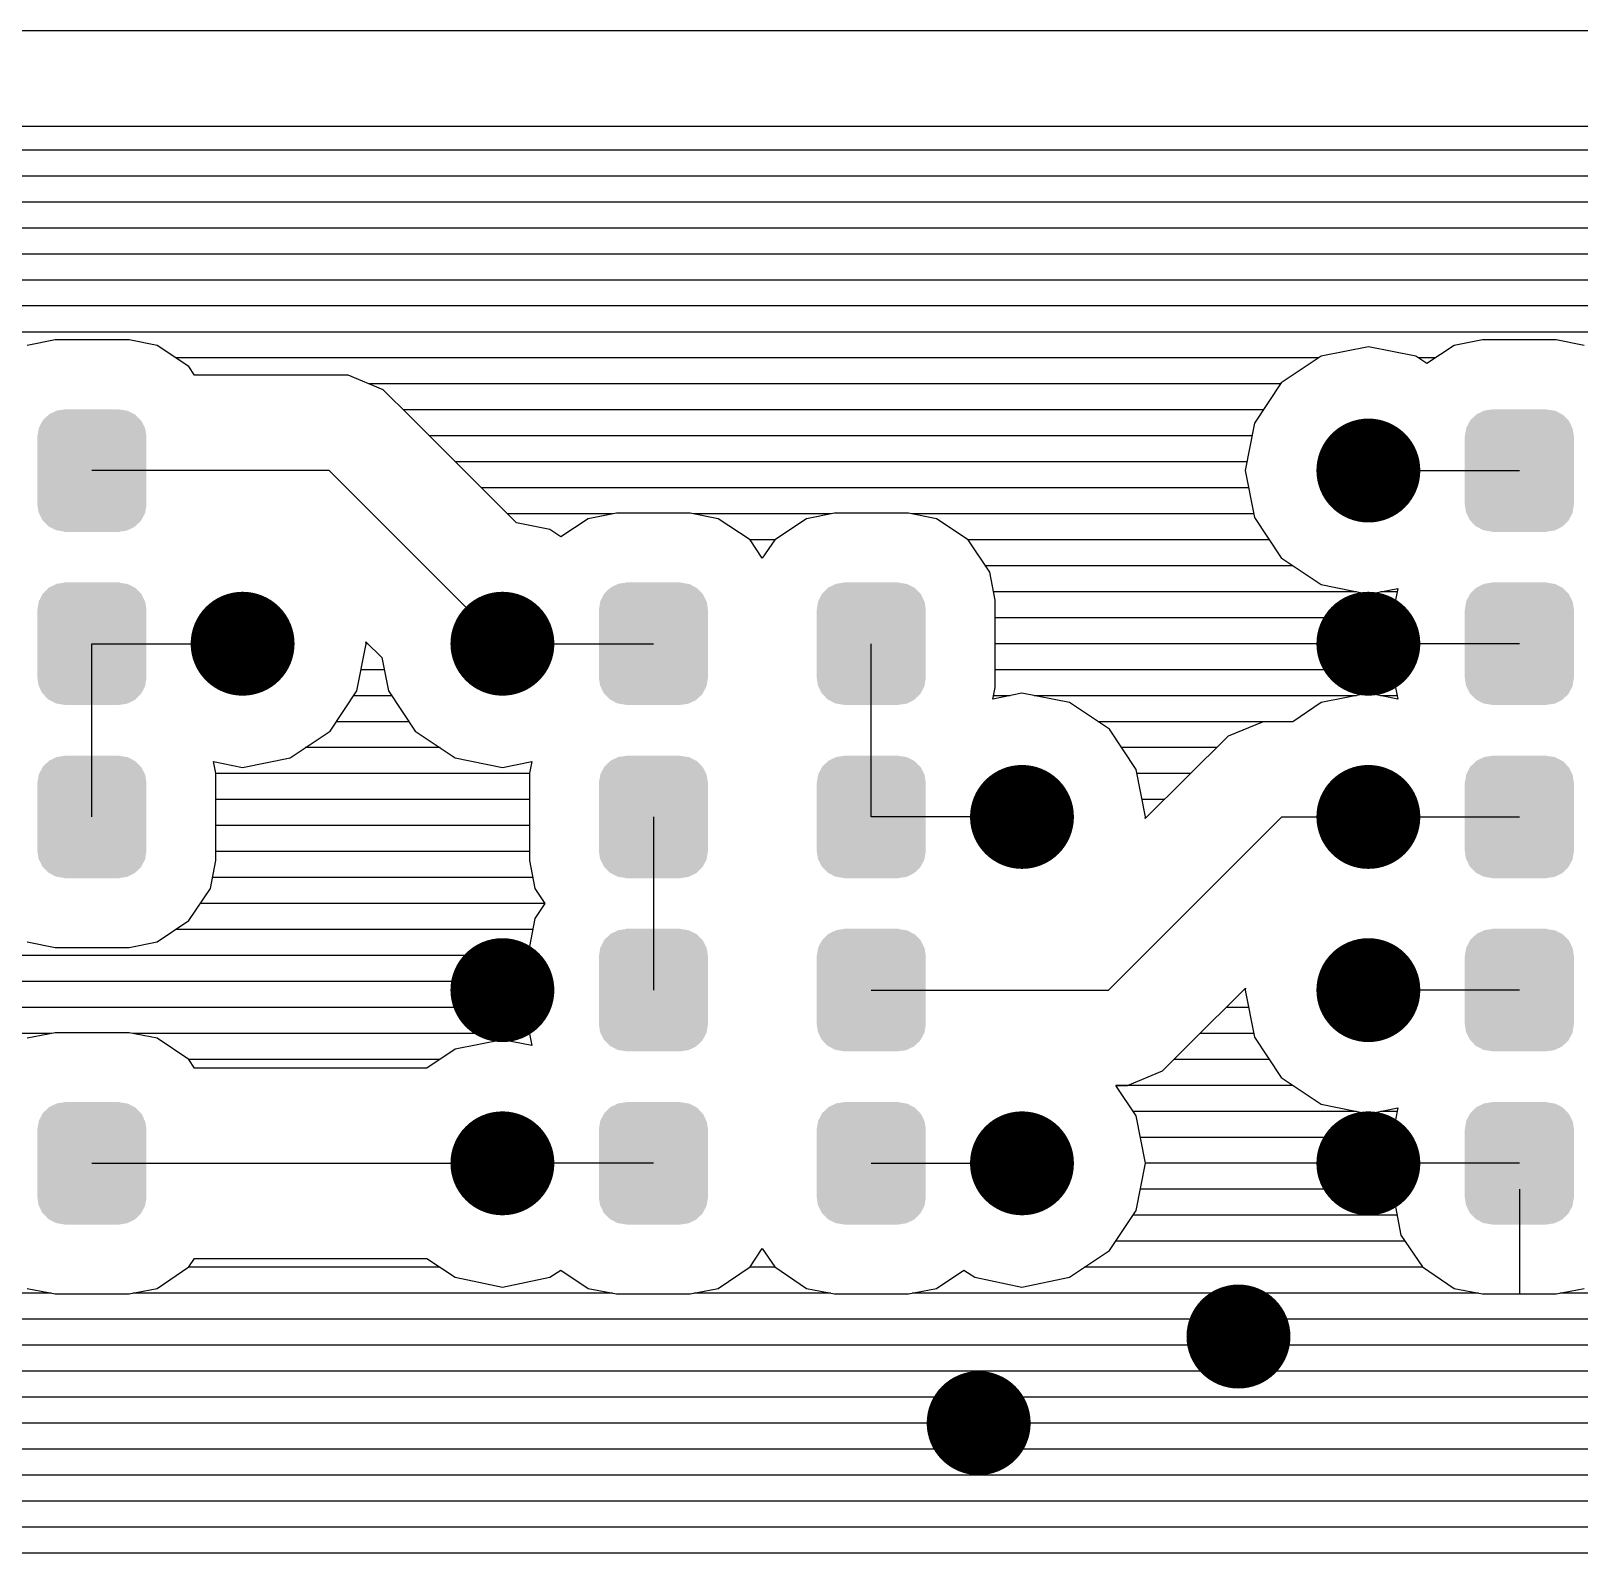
# Model space of a CAD drawing. Extents: x 295 to 953, y 10 to 290.
# Drawn here: x 716.34 to 745.86, y 137.57 to 166.59 of the extents above; entities that cross this region are included whole.
import ezdxf

# ---------------------------------------------------------------- set-up
doc = ezdxf.new("R2010")
doc.units = 0
doc.header["$LTSCALE"] = 5
doc.header["$MEASUREMENT"] = 0
doc.layers.get('0').update_dxf_attribs({"linetype": 'CONTINUOUS', "lineweight": 25})
doc.layers.add('DV-DPO-A6_BOT', color=7, linetype='CONTINUOUS')

msp = doc.modelspace()

# ---------------------------------------------------------------- linework, layer by layer
at = {"const_width": 0.991}
for points in [[(742.335, 158.206, -1), (741.345, 158.206, -1)], [(720.872, 154.904, -1), (719.882, 154.904, -1)], [(725.825, 154.904, -1), (724.835, 154.904, -1)], [(742.335, 154.904, -1), (741.345, 154.904, -1)], [(735.731, 151.602, -1), (734.741, 151.602, -1)], [(742.335, 151.602, -1), (741.345, 151.602, -1)], [(725.825, 148.3, -1), (724.835, 148.3, -1)], [(742.335, 148.3, -1), (741.345, 148.3, -1)], [(725.825, 144.998, -1), (724.835, 144.998, -1)], [(735.731, 144.998, -1), (734.741, 144.998, -1)], [(742.335, 144.998, -1), (741.345, 144.998, -1)], [(739.859, 141.696, -1), (738.868, 141.696, -1)], [(734.906, 140.045, -1), (733.915, 140.045, -1)]]:
    msp.add_lwpolyline(points, format="xyb", close=True, dxfattribs=at)
for points in [[(718.514, 159.019), (718.45, 159.15), (716.492, 159.019), (716.561, 159.15)], [(718.45, 159.15), (718.436, 159.165), (716.561, 159.15), (716.569, 159.165)], [(718.436, 159.165), (718.335, 159.268), (716.569, 159.165), (716.677, 159.268)], [(718.335, 159.268), (718.314, 159.279), (716.677, 159.268), (716.688, 159.279)], [(718.314, 159.279), (718.189, 159.344), (716.688, 159.279), (716.826, 159.344)], [(718.189, 159.344), (718.155, 159.35), (716.826, 159.344), (716.837, 159.35)], [(718.155, 159.35), (718.026, 159.37), (716.837, 159.35), (716.982, 159.37)], [(718.026, 159.37), (718.026, 159.375), (716.982, 159.37), (716.982, 159.375)], [(745.729, 159.019), (745.665, 159.15), (743.707, 159.019), (743.776, 159.15)], [(745.665, 159.15), (745.651, 159.165), (743.776, 159.15), (743.784, 159.165)], [(745.651, 159.165), (745.55, 159.268), (743.784, 159.165), (743.892, 159.268)], [(745.55, 159.268), (745.53, 159.279), (743.892, 159.268), (743.903, 159.279)], [(745.53, 159.279), (745.404, 159.344), (743.903, 159.279), (744.041, 159.344)], [(745.404, 159.344), (745.37, 159.35), (744.041, 159.344), (744.052, 159.35)], [(745.37, 159.35), (745.241, 159.37), (744.052, 159.35), (744.197, 159.37)], [(745.241, 159.37), (745.241, 159.375), (744.197, 159.37), (744.197, 159.375)], [(718.544, 158.856), (718.522, 159.001), (716.464, 158.856), (716.489, 159.001)], [(718.544, 158.853), (718.544, 158.856), (716.464, 158.853), (716.464, 158.856)], [(718.544, 157.559), (718.544, 158.853), (716.464, 157.559), (716.464, 158.853)], [(718.522, 159.001), (718.514, 159.019), (716.489, 159.001), (716.492, 159.019)], [(745.759, 158.856), (745.737, 159.001), (743.679, 158.856), (743.704, 159.001)], [(745.759, 158.853), (745.759, 158.856), (743.679, 158.853), (743.679, 158.856)], [(745.759, 157.559), (745.759, 158.853), (743.679, 157.559), (743.679, 158.853)], [(745.737, 159.001), (745.729, 159.019), (743.704, 159.001), (743.707, 159.019)], [(718.544, 157.555), (718.544, 157.559), (716.464, 157.555), (716.464, 157.559)], [(718.52, 157.41), (718.544, 157.555), (716.486, 157.41), (716.464, 157.555)], [(718.517, 157.393), (718.52, 157.41), (716.494, 157.393), (716.486, 157.41)], [(718.447, 157.262), (718.517, 157.393), (716.558, 157.262), (716.494, 157.393)], [(745.759, 157.555), (745.759, 157.559), (743.679, 157.555), (743.679, 157.559)], [(745.735, 157.41), (745.759, 157.555), (743.701, 157.41), (743.679, 157.555)], [(745.732, 157.393), (745.735, 157.41), (743.71, 157.393), (743.701, 157.41)], [(745.662, 157.262), (745.732, 157.393), (743.773, 157.262), (743.71, 157.393)], [(718.439, 157.247), (718.447, 157.262), (716.573, 157.247), (716.558, 157.262)], [(718.331, 157.144), (718.439, 157.247), (716.673, 157.144), (716.573, 157.247)], [(718.32, 157.133), (718.331, 157.144), (716.694, 157.133), (716.673, 157.144)], [(718.183, 157.067), (718.32, 157.133), (716.82, 157.067), (716.694, 157.133)], [(718.171, 157.062), (718.183, 157.067), (716.853, 157.062), (716.82, 157.067)], [(718.026, 157.041), (718.171, 157.062), (716.982, 157.041), (716.853, 157.062)], [(718.026, 157.037), (718.026, 157.041), (716.982, 157.037), (716.982, 157.041)], [(745.654, 157.247), (745.662, 157.262), (743.788, 157.247), (743.773, 157.262)], [(745.546, 157.144), (745.654, 157.247), (743.888, 157.144), (743.788, 157.247)], [(745.535, 157.133), (745.546, 157.144), (743.909, 157.133), (743.888, 157.144)], [(745.398, 157.067), (745.535, 157.133), (744.035, 157.067), (743.909, 157.133)], [(745.386, 157.062), (745.398, 157.067), (744.068, 157.062), (744.035, 157.067)], [(745.241, 157.041), (745.386, 157.062), (744.197, 157.041), (744.068, 157.062)], [(745.241, 157.037), (745.241, 157.041), (744.197, 157.037), (744.197, 157.041)], [(718.514, 155.717), (718.45, 155.848), (716.492, 155.717), (716.561, 155.848)], [(718.45, 155.848), (718.436, 155.863), (716.561, 155.848), (716.569, 155.863)], [(718.436, 155.863), (718.335, 155.966), (716.569, 155.863), (716.677, 155.966)], [(718.335, 155.966), (718.314, 155.977), (716.677, 155.966), (716.688, 155.977)], [(718.314, 155.977), (718.189, 156.042), (716.688, 155.977), (716.826, 156.042)], [(718.189, 156.042), (718.155, 156.048), (716.826, 156.042), (716.837, 156.048)], [(718.155, 156.048), (718.026, 156.068), (716.837, 156.048), (716.982, 156.068)], [(718.026, 156.068), (718.026, 156.073), (716.982, 156.068), (716.982, 156.073)], [(729.219, 155.717), (729.155, 155.848), (727.197, 155.717), (727.266, 155.848)], [(729.155, 155.848), (729.141, 155.863), (727.266, 155.848), (727.274, 155.863)], [(729.141, 155.863), (729.04, 155.966), (727.274, 155.863), (727.382, 155.966)], [(729.04, 155.966), (729.02, 155.977), (727.382, 155.966), (727.393, 155.977)], [(729.02, 155.977), (728.894, 156.042), (727.393, 155.977), (727.531, 156.042)], [(728.894, 156.042), (728.86, 156.048), (727.531, 156.042), (727.542, 156.048)], [(728.86, 156.048), (728.731, 156.068), (727.542, 156.048), (727.687, 156.068)], [(728.731, 156.068), (728.731, 156.073), (727.687, 156.068), (727.687, 156.073)], [(733.373, 155.717), (733.309, 155.848), (731.351, 155.717), (731.42, 155.848)], [(733.309, 155.848), (733.295, 155.863), (731.42, 155.848), (731.428, 155.863)], [(733.295, 155.863), (733.194, 155.966), (731.428, 155.863), (731.536, 155.966)], [(733.194, 155.966), (733.173, 155.977), (731.536, 155.966), (731.547, 155.977)], [(733.173, 155.977), (733.048, 156.042), (731.547, 155.977), (731.685, 156.042)], [(733.048, 156.042), (733.014, 156.048), (731.685, 156.042), (731.696, 156.048)], [(733.014, 156.048), (732.885, 156.068), (731.696, 156.048), (731.841, 156.068)], [(732.885, 156.068), (732.885, 156.073), (731.841, 156.068), (731.841, 156.073)], [(745.729, 155.717), (745.665, 155.848), (743.707, 155.717), (743.776, 155.848)], [(745.665, 155.848), (745.651, 155.863), (743.776, 155.848), (743.784, 155.863)], [(745.651, 155.863), (745.55, 155.966), (743.784, 155.863), (743.892, 155.966)], [(745.55, 155.966), (745.53, 155.977), (743.892, 155.966), (743.903, 155.977)], [(745.53, 155.977), (745.404, 156.042), (743.903, 155.977), (744.041, 156.042)], [(745.404, 156.042), (745.37, 156.048), (744.041, 156.042), (744.052, 156.048)], [(745.37, 156.048), (745.241, 156.068), (744.052, 156.048), (744.197, 156.068)], [(745.241, 156.068), (745.241, 156.073), (744.197, 156.068), (744.197, 156.073)], [(718.544, 155.554), (718.522, 155.699), (716.464, 155.554), (716.489, 155.699)], [(718.544, 155.551), (718.544, 155.554), (716.464, 155.551), (716.464, 155.554)], [(718.544, 154.257), (718.544, 155.551), (716.464, 154.257), (716.464, 155.551)], [(718.522, 155.699), (718.514, 155.717), (716.489, 155.699), (716.492, 155.717)], [(729.249, 155.554), (729.227, 155.699), (727.169, 155.554), (727.194, 155.699)], [(729.249, 155.551), (729.249, 155.554), (727.169, 155.551), (727.169, 155.554)], [(729.249, 154.257), (729.249, 155.551), (727.169, 154.257), (727.169, 155.551)], [(729.227, 155.699), (729.219, 155.717), (727.194, 155.699), (727.197, 155.717)], [(733.403, 155.554), (733.381, 155.699), (731.323, 155.554), (731.348, 155.699)], [(733.403, 155.551), (733.403, 155.554), (731.323, 155.551), (731.323, 155.554)], [(733.403, 154.257), (733.403, 155.551), (731.323, 154.257), (731.323, 155.551)], [(733.381, 155.699), (733.373, 155.717), (731.348, 155.699), (731.351, 155.717)], [(745.759, 155.554), (745.737, 155.699), (743.679, 155.554), (743.704, 155.699)], [(745.759, 155.551), (745.759, 155.554), (743.679, 155.551), (743.679, 155.554)], [(745.759, 154.257), (745.759, 155.551), (743.679, 154.257), (743.679, 155.551)], [(745.737, 155.699), (745.729, 155.717), (743.704, 155.699), (743.707, 155.717)], [(718.544, 154.253), (718.544, 154.257), (716.464, 154.253), (716.464, 154.257)], [(718.52, 154.108), (718.544, 154.253), (716.486, 154.108), (716.464, 154.253)], [(718.517, 154.091), (718.52, 154.108), (716.494, 154.091), (716.486, 154.108)], [(718.447, 153.96), (718.517, 154.091), (716.558, 153.96), (716.494, 154.091)], [(729.249, 154.253), (729.249, 154.257), (727.169, 154.253), (727.169, 154.257)], [(729.225, 154.108), (729.249, 154.253), (727.191, 154.108), (727.169, 154.253)], [(729.222, 154.091), (729.225, 154.108), (727.2, 154.091), (727.191, 154.108)], [(729.152, 153.96), (729.222, 154.091), (727.263, 153.96), (727.2, 154.091)], [(733.403, 154.253), (733.403, 154.257), (731.323, 154.253), (731.323, 154.257)], [(733.379, 154.108), (733.403, 154.253), (731.345, 154.108), (731.323, 154.253)], [(733.376, 154.091), (733.379, 154.108), (731.353, 154.091), (731.345, 154.108)], [(733.306, 153.96), (733.376, 154.091), (731.417, 153.96), (731.353, 154.091)], [(745.759, 154.253), (745.759, 154.257), (743.679, 154.253), (743.679, 154.257)], [(745.735, 154.108), (745.759, 154.253), (743.701, 154.108), (743.679, 154.253)], [(745.732, 154.091), (745.735, 154.108), (743.71, 154.091), (743.701, 154.108)], [(745.662, 153.96), (745.732, 154.091), (743.773, 153.96), (743.71, 154.091)], [(718.439, 153.945), (718.447, 153.96), (716.573, 153.945), (716.558, 153.96)], [(718.331, 153.842), (718.439, 153.945), (716.673, 153.842), (716.573, 153.945)], [(718.32, 153.831), (718.331, 153.842), (716.694, 153.831), (716.673, 153.842)], [(718.183, 153.765), (718.32, 153.831), (716.82, 153.765), (716.694, 153.831)], [(729.144, 153.945), (729.152, 153.96), (727.278, 153.945), (727.263, 153.96)], [(729.036, 153.842), (729.144, 153.945), (727.378, 153.842), (727.278, 153.945)], [(729.025, 153.831), (729.036, 153.842), (727.399, 153.831), (727.378, 153.842)], [(728.888, 153.765), (729.025, 153.831), (727.525, 153.765), (727.399, 153.831)], [(733.298, 153.945), (733.306, 153.96), (731.432, 153.945), (731.417, 153.96)], [(733.19, 153.842), (733.298, 153.945), (731.532, 153.842), (731.432, 153.945)], [(733.179, 153.831), (733.19, 153.842), (731.553, 153.831), (731.532, 153.842)], [(733.042, 153.765), (733.179, 153.831), (731.679, 153.765), (731.553, 153.831)], [(745.654, 153.945), (745.662, 153.96), (743.788, 153.945), (743.773, 153.96)], [(745.546, 153.842), (745.654, 153.945), (743.888, 153.842), (743.788, 153.945)], [(745.535, 153.831), (745.546, 153.842), (743.909, 153.831), (743.888, 153.842)], [(745.398, 153.765), (745.535, 153.831), (744.035, 153.765), (743.909, 153.831)], [(718.171, 153.76), (718.183, 153.765), (716.853, 153.76), (716.82, 153.765)], [(718.026, 153.739), (718.171, 153.76), (716.982, 153.739), (716.853, 153.76)], [(718.026, 153.735), (718.026, 153.739), (716.982, 153.735), (716.982, 153.739)], [(728.876, 153.76), (728.888, 153.765), (727.558, 153.76), (727.525, 153.765)], [(728.731, 153.739), (728.876, 153.76), (727.687, 153.739), (727.558, 153.76)], [(728.731, 153.735), (728.731, 153.739), (727.687, 153.735), (727.687, 153.739)], [(733.03, 153.76), (733.042, 153.765), (731.712, 153.76), (731.679, 153.765)], [(732.885, 153.739), (733.03, 153.76), (731.841, 153.739), (731.712, 153.76)], [(732.885, 153.735), (732.885, 153.739), (731.841, 153.735), (731.841, 153.739)], [(745.386, 153.76), (745.398, 153.765), (744.068, 153.76), (744.035, 153.765)], [(745.241, 153.739), (745.386, 153.76), (744.197, 153.739), (744.068, 153.76)], [(745.241, 153.735), (745.241, 153.739), (744.197, 153.735), (744.197, 153.739)], [(718.436, 152.561), (718.335, 152.664), (716.569, 152.561), (716.677, 152.664)], [(718.335, 152.664), (718.314, 152.675), (716.677, 152.664), (716.688, 152.675)], [(718.314, 152.675), (718.189, 152.74), (716.688, 152.675), (716.826, 152.74)], [(718.189, 152.74), (718.155, 152.746), (716.826, 152.74), (716.837, 152.746)], [(718.155, 152.746), (718.026, 152.766), (716.837, 152.746), (716.982, 152.766)], [(718.026, 152.766), (718.026, 152.771), (716.982, 152.766), (716.982, 152.771)], [(729.141, 152.561), (729.04, 152.664), (727.274, 152.561), (727.382, 152.664)], [(729.04, 152.664), (729.02, 152.675), (727.382, 152.664), (727.393, 152.675)], [(729.02, 152.675), (728.894, 152.74), (727.393, 152.675), (727.531, 152.74)], [(728.894, 152.74), (728.86, 152.746), (727.531, 152.74), (727.542, 152.746)], [(728.86, 152.746), (728.731, 152.766), (727.542, 152.746), (727.687, 152.766)], [(728.731, 152.766), (728.731, 152.771), (727.687, 152.766), (727.687, 152.771)], [(733.295, 152.561), (733.194, 152.664), (731.428, 152.561), (731.536, 152.664)], [(733.194, 152.664), (733.173, 152.675), (731.536, 152.664), (731.547, 152.675)], [(733.173, 152.675), (733.048, 152.74), (731.547, 152.675), (731.685, 152.74)], [(733.048, 152.74), (733.014, 152.746), (731.685, 152.74), (731.696, 152.746)], [(733.014, 152.746), (732.885, 152.766), (731.696, 152.746), (731.841, 152.766)], [(732.885, 152.766), (732.885, 152.771), (731.841, 152.766), (731.841, 152.771)], [(745.651, 152.561), (745.55, 152.664), (743.784, 152.561), (743.892, 152.664)], [(745.55, 152.664), (745.53, 152.675), (743.892, 152.664), (743.903, 152.675)], [(745.53, 152.675), (745.404, 152.74), (743.903, 152.675), (744.041, 152.74)], [(745.404, 152.74), (745.37, 152.746), (744.041, 152.74), (744.052, 152.746)], [(745.37, 152.746), (745.241, 152.766), (744.052, 152.746), (744.197, 152.766)], [(745.241, 152.766), (745.241, 152.771), (744.197, 152.766), (744.197, 152.771)], [(718.544, 152.252), (718.522, 152.397), (716.464, 152.252), (716.489, 152.397)], [(718.522, 152.397), (718.514, 152.415), (716.489, 152.397), (716.492, 152.415)], [(718.514, 152.415), (718.45, 152.546), (716.492, 152.415), (716.561, 152.546)], [(718.45, 152.546), (718.436, 152.561), (716.561, 152.546), (716.569, 152.561)], [(729.249, 152.252), (729.227, 152.397), (727.169, 152.252), (727.194, 152.397)], [(729.227, 152.397), (729.219, 152.415), (727.194, 152.397), (727.197, 152.415)], [(729.219, 152.415), (729.155, 152.546), (727.197, 152.415), (727.266, 152.546)], [(729.155, 152.546), (729.141, 152.561), (727.266, 152.546), (727.274, 152.561)], [(733.403, 152.252), (733.381, 152.397), (731.323, 152.252), (731.348, 152.397)], [(733.381, 152.397), (733.373, 152.415), (731.348, 152.397), (731.351, 152.415)], [(733.373, 152.415), (733.309, 152.546), (731.351, 152.415), (731.42, 152.546)], [(733.309, 152.546), (733.295, 152.561), (731.42, 152.546), (731.428, 152.561)], [(745.759, 152.252), (745.737, 152.397), (743.679, 152.252), (743.704, 152.397)], [(745.737, 152.397), (745.729, 152.415), (743.704, 152.397), (743.707, 152.415)], [(745.729, 152.415), (745.665, 152.546), (743.707, 152.415), (743.776, 152.546)], [(745.665, 152.546), (745.651, 152.561), (743.776, 152.546), (743.784, 152.561)], [(718.544, 152.249), (718.544, 152.252), (716.464, 152.249), (716.464, 152.252)], [(718.544, 150.955), (718.544, 152.249), (716.464, 150.955), (716.464, 152.249)], [(729.249, 152.249), (729.249, 152.252), (727.169, 152.249), (727.169, 152.252)], [(729.249, 150.955), (729.249, 152.249), (727.169, 150.955), (727.169, 152.249)], [(733.403, 152.249), (733.403, 152.252), (731.323, 152.249), (731.323, 152.252)], [(733.403, 150.955), (733.403, 152.249), (731.323, 150.955), (731.323, 152.249)], [(745.759, 152.249), (745.759, 152.252), (743.679, 152.249), (743.679, 152.252)], [(745.759, 150.955), (745.759, 152.249), (743.679, 150.955), (743.679, 152.249)], [(718.544, 150.951), (718.544, 150.955), (716.464, 150.951), (716.464, 150.955)], [(718.52, 150.806), (718.544, 150.951), (716.486, 150.806), (716.464, 150.951)], [(729.249, 150.951), (729.249, 150.955), (727.169, 150.951), (727.169, 150.955)], [(729.225, 150.806), (729.249, 150.951), (727.191, 150.806), (727.169, 150.951)], [(733.403, 150.951), (733.403, 150.955), (731.323, 150.951), (731.323, 150.955)], [(733.379, 150.806), (733.403, 150.951), (731.345, 150.806), (731.323, 150.951)], [(745.759, 150.951), (745.759, 150.955), (743.679, 150.951), (743.679, 150.955)], [(745.735, 150.806), (745.759, 150.951), (743.701, 150.806), (743.679, 150.951)], [(718.517, 150.789), (718.52, 150.806), (716.494, 150.789), (716.486, 150.806)], [(718.447, 150.658), (718.517, 150.789), (716.558, 150.658), (716.494, 150.789)], [(718.439, 150.643), (718.447, 150.658), (716.573, 150.643), (716.558, 150.658)], [(718.331, 150.54), (718.439, 150.643), (716.673, 150.54), (716.573, 150.643)], [(718.32, 150.529), (718.331, 150.54), (716.694, 150.529), (716.673, 150.54)], [(718.183, 150.463), (718.32, 150.529), (716.82, 150.463), (716.694, 150.529)], [(729.222, 150.789), (729.225, 150.806), (727.2, 150.789), (727.191, 150.806)], [(729.152, 150.658), (729.222, 150.789), (727.263, 150.658), (727.2, 150.789)], [(729.144, 150.643), (729.152, 150.658), (727.278, 150.643), (727.263, 150.658)], [(729.036, 150.54), (729.144, 150.643), (727.378, 150.54), (727.278, 150.643)], [(729.025, 150.529), (729.036, 150.54), (727.399, 150.529), (727.378, 150.54)], [(728.888, 150.463), (729.025, 150.529), (727.525, 150.463), (727.399, 150.529)], [(733.376, 150.789), (733.379, 150.806), (731.353, 150.789), (731.345, 150.806)], [(733.306, 150.658), (733.376, 150.789), (731.417, 150.658), (731.353, 150.789)], [(733.298, 150.643), (733.306, 150.658), (731.432, 150.643), (731.417, 150.658)], [(733.19, 150.54), (733.298, 150.643), (731.532, 150.54), (731.432, 150.643)], [(733.179, 150.529), (733.19, 150.54), (731.553, 150.529), (731.532, 150.54)], [(733.042, 150.463), (733.179, 150.529), (731.679, 150.463), (731.553, 150.529)], [(745.732, 150.789), (745.735, 150.806), (743.71, 150.789), (743.701, 150.806)], [(745.662, 150.658), (745.732, 150.789), (743.773, 150.658), (743.71, 150.789)], [(745.654, 150.643), (745.662, 150.658), (743.788, 150.643), (743.773, 150.658)], [(745.546, 150.54), (745.654, 150.643), (743.888, 150.54), (743.788, 150.643)], [(745.535, 150.529), (745.546, 150.54), (743.909, 150.529), (743.888, 150.54)], [(745.398, 150.463), (745.535, 150.529), (744.035, 150.463), (743.909, 150.529)], [(718.171, 150.458), (718.183, 150.463), (716.853, 150.458), (716.82, 150.463)], [(718.026, 150.437), (718.171, 150.458), (716.982, 150.437), (716.853, 150.458)], [(718.026, 150.433), (718.026, 150.437), (716.982, 150.433), (716.982, 150.437)], [(728.876, 150.458), (728.888, 150.463), (727.558, 150.458), (727.525, 150.463)], [(728.731, 150.437), (728.876, 150.458), (727.687, 150.437), (727.558, 150.458)], [(728.731, 150.433), (728.731, 150.437), (727.687, 150.433), (727.687, 150.437)], [(733.03, 150.458), (733.042, 150.463), (731.712, 150.458), (731.679, 150.463)], [(732.885, 150.437), (733.03, 150.458), (731.841, 150.437), (731.712, 150.458)], [(732.885, 150.433), (732.885, 150.437), (731.841, 150.433), (731.841, 150.437)], [(745.386, 150.458), (745.398, 150.463), (744.068, 150.458), (744.035, 150.463)], [(745.241, 150.437), (745.386, 150.458), (744.197, 150.437), (744.068, 150.458)], [(745.241, 150.433), (745.241, 150.437), (744.197, 150.433), (744.197, 150.437)], [(729.141, 149.259), (729.04, 149.362), (727.274, 149.259), (727.382, 149.362)], [(729.04, 149.362), (729.02, 149.373), (727.382, 149.362), (727.393, 149.373)], [(729.02, 149.373), (728.894, 149.438), (727.393, 149.373), (727.531, 149.438)], [(728.894, 149.438), (728.86, 149.444), (727.531, 149.438), (727.542, 149.444)], [(728.86, 149.444), (728.731, 149.464), (727.542, 149.444), (727.687, 149.464)], [(728.731, 149.464), (728.731, 149.469), (727.687, 149.464), (727.687, 149.469)], [(733.295, 149.259), (733.194, 149.362), (731.428, 149.259), (731.536, 149.362)], [(733.194, 149.362), (733.173, 149.373), (731.536, 149.362), (731.547, 149.373)], [(733.173, 149.373), (733.048, 149.438), (731.547, 149.373), (731.685, 149.438)], [(733.048, 149.438), (733.014, 149.444), (731.685, 149.438), (731.696, 149.444)], [(733.014, 149.444), (732.885, 149.464), (731.696, 149.444), (731.841, 149.464)], [(732.885, 149.464), (732.885, 149.469), (731.841, 149.464), (731.841, 149.469)], [(745.651, 149.259), (745.55, 149.362), (743.784, 149.259), (743.892, 149.362)], [(745.55, 149.362), (745.53, 149.373), (743.892, 149.362), (743.903, 149.373)], [(745.53, 149.373), (745.404, 149.438), (743.903, 149.373), (744.041, 149.438)], [(745.404, 149.438), (745.37, 149.444), (744.041, 149.438), (744.052, 149.444)], [(745.37, 149.444), (745.241, 149.464), (744.052, 149.444), (744.197, 149.464)], [(745.241, 149.464), (745.241, 149.469), (744.197, 149.464), (744.197, 149.469)], [(729.249, 148.95), (729.227, 149.095), (727.169, 148.95), (727.194, 149.095)], [(729.227, 149.095), (729.219, 149.113), (727.194, 149.095), (727.197, 149.113)], [(729.219, 149.113), (729.155, 149.244), (727.197, 149.113), (727.266, 149.244)], [(729.155, 149.244), (729.141, 149.259), (727.266, 149.244), (727.274, 149.259)], [(733.403, 148.95), (733.381, 149.095), (731.323, 148.95), (731.348, 149.095)], [(733.381, 149.095), (733.373, 149.113), (731.348, 149.095), (731.351, 149.113)], [(733.373, 149.113), (733.309, 149.244), (731.351, 149.113), (731.42, 149.244)], [(733.309, 149.244), (733.295, 149.259), (731.42, 149.244), (731.428, 149.259)], [(745.759, 148.95), (745.737, 149.095), (743.679, 148.95), (743.704, 149.095)], [(745.737, 149.095), (745.729, 149.113), (743.704, 149.095), (743.707, 149.113)], [(745.729, 149.113), (745.665, 149.244), (743.707, 149.113), (743.776, 149.244)], [(745.665, 149.244), (745.651, 149.259), (743.776, 149.244), (743.784, 149.259)], [(729.249, 148.947), (729.249, 148.95), (727.169, 148.947), (727.169, 148.95)], [(729.249, 147.653), (729.249, 148.947), (727.169, 147.653), (727.169, 148.947)], [(733.403, 148.947), (733.403, 148.95), (731.323, 148.947), (731.323, 148.95)], [(733.403, 147.653), (733.403, 148.947), (731.323, 147.653), (731.323, 148.947)], [(745.759, 148.947), (745.759, 148.95), (743.679, 148.947), (743.679, 148.95)], [(745.759, 147.653), (745.759, 148.947), (743.679, 147.653), (743.679, 148.947)], [(729.249, 147.649), (729.249, 147.653), (727.169, 147.649), (727.169, 147.653)], [(729.225, 147.504), (729.249, 147.649), (727.191, 147.504), (727.169, 147.649)], [(733.403, 147.649), (733.403, 147.653), (731.323, 147.649), (731.323, 147.653)], [(733.379, 147.504), (733.403, 147.649), (731.345, 147.504), (731.323, 147.649)], [(745.759, 147.649), (745.759, 147.653), (743.679, 147.649), (743.679, 147.653)], [(745.735, 147.504), (745.759, 147.649), (743.701, 147.504), (743.679, 147.649)], [(729.222, 147.487), (729.225, 147.504), (727.2, 147.487), (727.191, 147.504)], [(729.152, 147.356), (729.222, 147.487), (727.263, 147.356), (727.2, 147.487)], [(729.144, 147.341), (729.152, 147.356), (727.278, 147.341), (727.263, 147.356)], [(729.036, 147.238), (729.144, 147.341), (727.378, 147.238), (727.278, 147.341)], [(733.376, 147.487), (733.379, 147.504), (731.353, 147.487), (731.345, 147.504)], [(733.306, 147.356), (733.376, 147.487), (731.417, 147.356), (731.353, 147.487)], [(733.298, 147.341), (733.306, 147.356), (731.432, 147.341), (731.417, 147.356)], [(733.19, 147.238), (733.298, 147.341), (731.532, 147.238), (731.432, 147.341)], [(745.732, 147.487), (745.735, 147.504), (743.71, 147.487), (743.701, 147.504)], [(745.662, 147.356), (745.732, 147.487), (743.773, 147.356), (743.71, 147.487)], [(745.654, 147.341), (745.662, 147.356), (743.788, 147.341), (743.773, 147.356)], [(745.546, 147.238), (745.654, 147.341), (743.888, 147.238), (743.788, 147.341)], [(729.025, 147.227), (729.036, 147.238), (727.399, 147.227), (727.378, 147.238)], [(728.888, 147.161), (729.025, 147.227), (727.525, 147.161), (727.399, 147.227)], [(728.876, 147.156), (728.888, 147.161), (727.558, 147.156), (727.525, 147.161)], [(728.731, 147.135), (728.876, 147.156), (727.687, 147.135), (727.558, 147.156)], [(728.731, 147.131), (728.731, 147.135), (727.687, 147.131), (727.687, 147.135)], [(733.179, 147.227), (733.19, 147.238), (731.553, 147.227), (731.532, 147.238)], [(733.042, 147.161), (733.179, 147.227), (731.679, 147.161), (731.553, 147.227)], [(733.03, 147.156), (733.042, 147.161), (731.712, 147.156), (731.679, 147.161)], [(732.885, 147.135), (733.03, 147.156), (731.841, 147.135), (731.712, 147.156)], [(732.885, 147.131), (732.885, 147.135), (731.841, 147.131), (731.841, 147.135)], [(745.535, 147.227), (745.546, 147.238), (743.909, 147.227), (743.888, 147.238)], [(745.398, 147.161), (745.535, 147.227), (744.035, 147.161), (743.909, 147.227)], [(745.386, 147.156), (745.398, 147.161), (744.068, 147.156), (744.035, 147.161)], [(745.241, 147.135), (745.386, 147.156), (744.197, 147.135), (744.068, 147.156)], [(745.241, 147.131), (745.241, 147.135), (744.197, 147.131), (744.197, 147.135)], [(718.314, 146.071), (718.189, 146.136), (716.688, 146.071), (716.826, 146.136)], [(718.189, 146.136), (718.155, 146.142), (716.826, 146.136), (716.837, 146.142)], [(718.155, 146.142), (718.026, 146.162), (716.837, 146.142), (716.982, 146.162)], [(718.026, 146.162), (718.026, 146.167), (716.982, 146.162), (716.982, 146.167)], [(729.02, 146.071), (728.894, 146.136), (727.393, 146.071), (727.531, 146.136)], [(728.894, 146.136), (728.86, 146.142), (727.531, 146.136), (727.542, 146.142)], [(728.86, 146.142), (728.731, 146.162), (727.542, 146.142), (727.687, 146.162)], [(728.731, 146.162), (728.731, 146.167), (727.687, 146.162), (727.687, 146.167)], [(733.173, 146.071), (733.048, 146.136), (731.547, 146.071), (731.685, 146.136)], [(733.048, 146.136), (733.014, 146.142), (731.685, 146.136), (731.696, 146.142)], [(733.014, 146.142), (732.885, 146.162), (731.696, 146.142), (731.841, 146.162)], [(732.885, 146.162), (732.885, 146.167), (731.841, 146.162), (731.841, 146.167)], [(745.53, 146.071), (745.404, 146.136), (743.903, 146.071), (744.041, 146.136)], [(745.404, 146.136), (745.37, 146.142), (744.041, 146.136), (744.052, 146.142)], [(745.37, 146.142), (745.241, 146.162), (744.052, 146.142), (744.197, 146.162)], [(745.241, 146.162), (745.241, 146.167), (744.197, 146.162), (744.197, 146.167)], [(718.522, 145.793), (718.514, 145.811), (716.489, 145.793), (716.492, 145.811)], [(718.514, 145.811), (718.45, 145.942), (716.492, 145.811), (716.561, 145.942)], [(718.45, 145.942), (718.436, 145.957), (716.561, 145.942), (716.569, 145.957)], [(718.436, 145.957), (718.335, 146.06), (716.569, 145.957), (716.677, 146.06)], [(718.335, 146.06), (718.314, 146.071), (716.677, 146.06), (716.688, 146.071)], [(729.227, 145.793), (729.219, 145.811), (727.194, 145.793), (727.197, 145.811)], [(729.219, 145.811), (729.155, 145.942), (727.197, 145.811), (727.266, 145.942)], [(729.155, 145.942), (729.141, 145.957), (727.266, 145.942), (727.274, 145.957)], [(729.141, 145.957), (729.04, 146.06), (727.274, 145.957), (727.382, 146.06)], [(729.04, 146.06), (729.02, 146.071), (727.382, 146.06), (727.393, 146.071)], [(733.381, 145.793), (733.373, 145.811), (731.348, 145.793), (731.351, 145.811)], [(733.373, 145.811), (733.309, 145.942), (731.351, 145.811), (731.42, 145.942)], [(733.309, 145.942), (733.295, 145.957), (731.42, 145.942), (731.428, 145.957)], [(733.295, 145.957), (733.194, 146.06), (731.428, 145.957), (731.536, 146.06)], [(733.194, 146.06), (733.173, 146.071), (731.536, 146.06), (731.547, 146.071)], [(745.737, 145.793), (745.729, 145.811), (743.704, 145.793), (743.707, 145.811)], [(745.729, 145.811), (745.665, 145.942), (743.707, 145.811), (743.776, 145.942)], [(745.665, 145.942), (745.651, 145.957), (743.776, 145.942), (743.784, 145.957)], [(745.651, 145.957), (745.55, 146.06), (743.784, 145.957), (743.892, 146.06)], [(745.55, 146.06), (745.53, 146.071), (743.892, 146.06), (743.903, 146.071)], [(718.544, 145.648), (718.522, 145.793), (716.464, 145.648), (716.489, 145.793)], [(718.544, 145.645), (718.544, 145.648), (716.464, 145.645), (716.464, 145.648)], [(718.544, 144.351), (718.544, 145.645), (716.464, 144.351), (716.464, 145.645)], [(729.249, 145.648), (729.227, 145.793), (727.169, 145.648), (727.194, 145.793)], [(729.249, 145.645), (729.249, 145.648), (727.169, 145.645), (727.169, 145.648)], [(729.249, 144.351), (729.249, 145.645), (727.169, 144.351), (727.169, 145.645)], [(733.403, 145.648), (733.381, 145.793), (731.323, 145.648), (731.348, 145.793)], [(733.403, 145.645), (733.403, 145.648), (731.323, 145.645), (731.323, 145.648)], [(733.403, 144.351), (733.403, 145.645), (731.323, 144.351), (731.323, 145.645)], [(745.759, 145.648), (745.737, 145.793), (743.679, 145.648), (743.704, 145.793)], [(745.759, 145.645), (745.759, 145.648), (743.679, 145.645), (743.679, 145.648)], [(745.759, 144.351), (745.759, 145.645), (743.679, 144.351), (743.679, 145.645)], [(718.544, 144.347), (718.544, 144.351), (716.464, 144.347), (716.464, 144.351)], [(718.52, 144.202), (718.544, 144.347), (716.486, 144.202), (716.464, 144.347)], [(729.249, 144.347), (729.249, 144.351), (727.169, 144.347), (727.169, 144.351)], [(729.225, 144.202), (729.249, 144.347), (727.191, 144.202), (727.169, 144.347)], [(733.403, 144.347), (733.403, 144.351), (731.323, 144.347), (731.323, 144.351)], [(733.379, 144.202), (733.403, 144.347), (731.345, 144.202), (731.323, 144.347)], [(745.759, 144.347), (745.759, 144.351), (743.679, 144.347), (743.679, 144.351)], [(745.735, 144.202), (745.759, 144.347), (743.701, 144.202), (743.679, 144.347)], [(718.517, 144.185), (718.52, 144.202), (716.494, 144.185), (716.486, 144.202)], [(718.447, 144.054), (718.517, 144.185), (716.558, 144.054), (716.494, 144.185)], [(718.439, 144.039), (718.447, 144.054), (716.573, 144.039), (716.558, 144.054)], [(718.331, 143.936), (718.439, 144.039), (716.673, 143.936), (716.573, 144.039)], [(729.222, 144.185), (729.225, 144.202), (727.2, 144.185), (727.191, 144.202)], [(729.152, 144.054), (729.222, 144.185), (727.263, 144.054), (727.2, 144.185)], [(729.144, 144.039), (729.152, 144.054), (727.278, 144.039), (727.263, 144.054)], [(729.036, 143.936), (729.144, 144.039), (727.378, 143.936), (727.278, 144.039)], [(733.376, 144.185), (733.379, 144.202), (731.353, 144.185), (731.345, 144.202)], [(733.306, 144.054), (733.376, 144.185), (731.417, 144.054), (731.353, 144.185)], [(733.298, 144.039), (733.306, 144.054), (731.432, 144.039), (731.417, 144.054)], [(733.19, 143.936), (733.298, 144.039), (731.532, 143.936), (731.432, 144.039)], [(745.732, 144.185), (745.735, 144.202), (743.71, 144.185), (743.701, 144.202)], [(745.662, 144.054), (745.732, 144.185), (743.773, 144.054), (743.71, 144.185)], [(745.654, 144.039), (745.662, 144.054), (743.788, 144.039), (743.773, 144.054)], [(745.546, 143.936), (745.654, 144.039), (743.888, 143.936), (743.788, 144.039)], [(718.32, 143.925), (718.331, 143.936), (716.694, 143.925), (716.673, 143.936)], [(718.183, 143.859), (718.32, 143.925), (716.82, 143.859), (716.694, 143.925)], [(718.171, 143.854), (718.183, 143.859), (716.853, 143.854), (716.82, 143.859)], [(718.026, 143.833), (718.171, 143.854), (716.982, 143.833), (716.853, 143.854)], [(718.026, 143.829), (718.026, 143.833), (716.982, 143.829), (716.982, 143.833)], [(729.025, 143.925), (729.036, 143.936), (727.399, 143.925), (727.378, 143.936)], [(728.888, 143.859), (729.025, 143.925), (727.525, 143.859), (727.399, 143.925)], [(728.876, 143.854), (728.888, 143.859), (727.558, 143.854), (727.525, 143.859)], [(728.731, 143.833), (728.876, 143.854), (727.687, 143.833), (727.558, 143.854)], [(728.731, 143.829), (728.731, 143.833), (727.687, 143.829), (727.687, 143.833)], [(733.179, 143.925), (733.19, 143.936), (731.553, 143.925), (731.532, 143.936)], [(733.042, 143.859), (733.179, 143.925), (731.679, 143.859), (731.553, 143.925)], [(733.03, 143.854), (733.042, 143.859), (731.712, 143.854), (731.679, 143.859)], [(732.885, 143.833), (733.03, 143.854), (731.841, 143.833), (731.712, 143.854)], [(732.885, 143.829), (732.885, 143.833), (731.841, 143.829), (731.841, 143.833)], [(745.535, 143.925), (745.546, 143.936), (743.909, 143.925), (743.888, 143.936)], [(745.398, 143.859), (745.535, 143.925), (744.035, 143.859), (743.909, 143.925)], [(745.386, 143.854), (745.398, 143.859), (744.068, 143.854), (744.035, 143.859)], [(745.241, 143.833), (745.386, 143.854), (744.197, 143.833), (744.068, 143.854)], [(745.241, 143.829), (745.241, 143.833), (744.197, 143.829), (744.197, 143.833)]]:
    msp.add_solid(points)
at = {"layer": 'DV-DPO-A6_BOT'}
for p, q in [((768.698, 166.586), (678.587, 166.586)), ((679.34, 164.77), (766.103, 164.77)), ((766.552, 164.315), (678.884, 164.315)), ((766.803, 163.819), (678.389, 163.819)), ((766.182, 163.324), (677.893, 163.324)), ((765.852, 162.829), (677.398, 162.829)), ((765.746, 162.333), (676.903, 162.333)), ((765.726, 161.838), (676.407, 161.838)), ((765.726, 161.343), (675.912, 161.343)), ((765.726, 160.847), (675.417, 160.847)), ((716.804, 160.696), (716.269, 160.59)), ((718.211, 160.696), (716.804, 160.696)), ((718.746, 160.59), (718.211, 160.696)), ((719.353, 160.187), (718.746, 160.59)), ((741.84, 160.563), (740.942, 160.385)), ((742.745, 160.385), (741.84, 160.563)), ((743.478, 160.59), (742.956, 160.246)), ((744.013, 160.696), (743.478, 160.59)), ((745.419, 160.696), (744.013, 160.696)), ((745.954, 160.59), (745.419, 160.696)), ((740.895, 160.352), (719.102, 160.352)), ((740.942, 160.385), (740.176, 159.877)), ((742.956, 160.246), (742.745, 160.385)), ((743.121, 160.352), (742.791, 160.352)), ((719.459, 160.022), (719.353, 160.187)), ((722.391, 160.022), (719.459, 160.022)), ((723.058, 159.745), (722.391, 160.022)), ((740.169, 159.857), (722.794, 159.857)), ((723.573, 159.236), (723.058, 159.745)), ((740.176, 159.877), (739.667, 159.111)), ((739.832, 159.362), (723.441, 159.362)), ((725.601, 157.209), (723.573, 159.236)), ((739.667, 159.111), (739.489, 158.206)), ((739.621, 158.866), (723.936, 158.866)), ((722.028, 158.206), (717.504, 158.206)), ((725.33, 154.904), (722.028, 158.206)), ((739.522, 158.371), (724.432, 158.371)), ((739.489, 158.206), (739.667, 157.308)), ((741.84, 158.206), (744.719, 158.206)), ((739.555, 157.876), (724.927, 157.876)), ((727.43, 157.38), (725.422, 157.38)), ((727.503, 157.394), (726.968, 157.288)), ((728.909, 157.394), (727.503, 157.394)), ((729.444, 157.288), (728.909, 157.394)), ((731.59, 157.38), (728.982, 157.38)), ((731.663, 157.394), (731.128, 157.288)), ((733.07, 157.394), (731.663, 157.394)), ((733.605, 157.288), (733.07, 157.394)), ((739.654, 157.38), (733.142, 157.38)), ((726.235, 157.083), (725.601, 157.209)), ((726.446, 156.944), (726.235, 157.083)), ((726.968, 157.288), (726.446, 156.944)), ((730.052, 156.885), (729.444, 157.288)), ((731.128, 157.288), (730.521, 156.885)), ((734.212, 156.885), (733.605, 157.288)), ((739.667, 157.308), (740.176, 156.542)), ((730.527, 156.885), (730.045, 156.885)), ((730.283, 156.535), (730.052, 156.885)), ((730.521, 156.885), (730.283, 156.535)), ((739.944, 156.885), (734.206, 156.885)), ((734.622, 156.271), (734.212, 156.885)), ((740.176, 156.542), (740.942, 156.033)), ((740.4, 156.39), (734.542, 156.39)), ((734.727, 155.736), (734.622, 156.271)), ((741.615, 155.894), (734.694, 155.894)), ((740.942, 156.033), (741.84, 155.848)), ((741.84, 155.848), (742.401, 155.96)), ((742.388, 155.894), (742.071, 155.894)), ((742.401, 155.96), (742.355, 155.736)), ((734.727, 154.072), (734.727, 155.736)), ((742.355, 155.736), (742.355, 154.072)), ((742.355, 155.399), (734.727, 155.399)), ((717.504, 154.904), (720.377, 154.904)), ((717.504, 151.602), (717.504, 154.904)), ((722.556, 154.006), (722.734, 154.904)), ((722.734, 154.904), (722.728, 154.943)), ((722.728, 154.943), (723.032, 154.64)), ((722.767, 154.904), (722.734, 154.904)), ((725.33, 154.904), (728.209, 154.904)), ((732.363, 151.602), (732.363, 154.904)), ((742.355, 154.904), (734.727, 154.904)), ((744.719, 154.904), (741.84, 154.904)), ((744.224, 154.904), (742.355, 154.904)), ((723.078, 154.409), (722.635, 154.409)), ((723.032, 154.64), (723.157, 154.006)), ((742.355, 154.409), (734.727, 154.409)), ((734.681, 153.847), (734.727, 154.072)), ((742.355, 154.072), (742.401, 153.847)), ((722.048, 153.24), (722.556, 154.006)), ((723.217, 153.913), (722.497, 153.913)), ((723.157, 154.006), (723.666, 153.24)), ((735.236, 153.959), (734.681, 153.847)), ((735.011, 153.913), (734.694, 153.913)), ((736.141, 153.781), (735.236, 153.959)), ((741.615, 153.913), (735.467, 153.913)), ((736.907, 153.273), (736.141, 153.781)), ((740.942, 153.781), (740.4, 153.418)), ((741.84, 153.959), (740.942, 153.781)), ((742.401, 153.847), (741.84, 153.959)), ((742.388, 153.913), (742.071, 153.913)), ((721.282, 152.731), (722.048, 153.24)), ((723.547, 153.418), (722.167, 153.418)), ((723.666, 153.24), (724.432, 152.731)), ((739.832, 153.418), (736.682, 153.418)), ((737.415, 152.507), (736.907, 153.273)), ((739.832, 153.418), (739.165, 153.141)), ((740.4, 153.418), (739.832, 153.418)), ((724.141, 152.923), (721.572, 152.923)), ((738.947, 152.923), (737.138, 152.923)), ((739.165, 153.141), (737.587, 151.569)), ((719.868, 152.434), (719.822, 152.658)), ((719.822, 152.658), (720.377, 152.546)), ((720.377, 152.546), (721.282, 152.731)), ((724.432, 152.731), (725.33, 152.546)), ((725.33, 152.546), (725.891, 152.658)), ((725.891, 152.658), (725.845, 152.434)), ((719.868, 150.77), (719.868, 152.434)), ((725.845, 152.427), (719.868, 152.427)), ((725.845, 152.434), (725.845, 150.77)), ((737.593, 151.602), (737.415, 152.507)), ((738.452, 152.427), (737.428, 152.427)), ((725.845, 151.932), (719.868, 151.932)), ((737.957, 151.932), (737.527, 151.932)), ((725.845, 151.437), (719.868, 151.437)), ((728.209, 151.602), (728.209, 148.3)), ((735.236, 151.602), (732.363, 151.602)), ((736.887, 148.3), (740.189, 151.602)), ((737.587, 151.569), (737.593, 151.602)), ((740.189, 151.602), (741.84, 151.602)), ((741.84, 151.602), (744.719, 151.602)), ((725.845, 150.941), (719.868, 150.941)), ((719.763, 150.235), (719.868, 150.77)), ((725.845, 150.77), (725.951, 150.235)), ((719.353, 149.627), (719.763, 150.235)), ((725.911, 150.446), (719.802, 150.446)), ((725.951, 150.235), (726.142, 149.951)), ((726.142, 149.951), (719.571, 149.951)), ((726.142, 149.951), (725.951, 149.667)), ((725.951, 149.667), (725.845, 149.132)), ((718.746, 149.218), (719.353, 149.627)), ((725.911, 149.456), (719.102, 149.456)), ((716.269, 149.218), (716.804, 149.112)), ((716.804, 149.112), (718.211, 149.112)), ((718.211, 149.112), (718.746, 149.218)), ((725.845, 149.132), (725.845, 147.468)), ((725.845, 148.96), (705.465, 148.96)), ((725.845, 148.465), (705.538, 148.465)), ((732.363, 148.3), (736.887, 148.3)), ((738.432, 147.276), (739.495, 148.339)), ((739.495, 148.339), (739.489, 148.3)), ((739.489, 148.3), (739.667, 147.402)), ((744.719, 148.3), (741.84, 148.3)), ((725.845, 147.97), (705.538, 147.97)), ((739.555, 147.97), (739.126, 147.97)), ((716.731, 147.474), (714.123, 147.474)), ((716.804, 147.488), (716.269, 147.382)), ((718.211, 147.488), (716.804, 147.488)), ((718.746, 147.382), (718.211, 147.488)), ((725.845, 147.474), (718.283, 147.474)), ((719.353, 146.979), (718.746, 147.382)), ((725.33, 147.355), (724.432, 147.177)), ((725.891, 147.243), (725.33, 147.355)), ((725.845, 147.468), (725.891, 147.243)), ((739.654, 147.474), (738.63, 147.474)), ((739.667, 147.402), (740.176, 146.636)), ((724.432, 147.177), (723.89, 146.814)), ((737.917, 146.761), (738.432, 147.276)), ((724.135, 146.979), (719.347, 146.979)), ((719.459, 146.814), (719.353, 146.979)), ((723.89, 146.814), (719.459, 146.814)), ((737.25, 146.484), (737.917, 146.761)), ((739.944, 146.979), (738.135, 146.979)), ((740.4, 146.484), (737.026, 146.484)), ((737.415, 145.903), (737.026, 146.484)), ((737.026, 146.484), (737.25, 146.484)), ((740.176, 146.636), (740.942, 146.127)), ((740.942, 146.127), (741.84, 145.942)), ((741.615, 145.988), (737.356, 145.988)), ((737.593, 144.998), (737.415, 145.903)), ((741.84, 145.942), (742.401, 146.054)), ((742.388, 145.988), (742.071, 145.988)), ((742.401, 146.054), (742.355, 145.83)), ((742.355, 145.83), (742.355, 144.166)), ((742.355, 145.493), (737.494, 145.493)), ((717.504, 144.998), (725.33, 144.998)), ((728.209, 144.998), (725.33, 144.998)), ((732.363, 144.998), (735.236, 144.998)), ((737.415, 144.1), (737.593, 144.998)), ((742.355, 144.998), (737.593, 144.998)), ((744.719, 144.998), (741.84, 144.998)), ((744.224, 144.998), (742.355, 144.998)), ((742.355, 144.503), (737.494, 144.503)), ((744.719, 144.503), (744.719, 142.508)), ((736.907, 143.334), (737.415, 144.1)), ((742.355, 144.166), (742.461, 143.631)), ((742.388, 144.007), (737.356, 144.007)), ((742.54, 143.512), (737.026, 143.512)), ((742.461, 143.631), (742.87, 143.023)), ((719.353, 143.023), (719.459, 143.182)), ((719.459, 143.182), (723.89, 143.182)), ((723.89, 143.182), (724.432, 142.825)), ((730.052, 143.023), (730.283, 143.373)), ((730.283, 143.373), (730.521, 143.023)), ((736.141, 142.825), (736.907, 143.334)), ((718.746, 142.614), (719.353, 143.023)), ((724.141, 143.017), (719.347, 143.017)), ((726.235, 142.825), (726.446, 142.964)), ((726.446, 142.964), (726.968, 142.614)), ((729.444, 142.614), (730.052, 143.023)), ((730.527, 143.017), (730.045, 143.017)), ((730.521, 143.023), (731.128, 142.614)), ((733.605, 142.614), (734.126, 142.964)), ((734.126, 142.964), (734.338, 142.825)), ((742.877, 143.017), (736.431, 143.017)), ((742.87, 143.023), (743.478, 142.614)), ((716.269, 142.614), (716.804, 142.508)), ((718.211, 142.508), (718.746, 142.614)), ((724.432, 142.825), (725.33, 142.64)), ((725.33, 142.64), (726.235, 142.825)), ((726.968, 142.614), (727.503, 142.508)), ((728.909, 142.508), (729.444, 142.614)), ((731.128, 142.614), (731.663, 142.508)), ((733.07, 142.508), (733.605, 142.614)), ((734.338, 142.825), (735.236, 142.64)), ((735.236, 142.64), (736.141, 142.825)), ((743.478, 142.614), (744.013, 142.508)), ((745.419, 142.508), (745.954, 142.614)), ((716.731, 142.521), (714.123, 142.521)), ((716.804, 142.508), (718.211, 142.508)), ((727.43, 142.521), (718.283, 142.521)), ((727.503, 142.508), (728.909, 142.508)), ((731.59, 142.521), (728.982, 142.521)), ((731.663, 142.508), (733.07, 142.508)), ((743.94, 142.521), (733.142, 142.521)), ((744.013, 142.508), (745.419, 142.508)), ((748.1, 142.521), (745.492, 142.521)), ((767.457, 142.026), (705.108, 142.026)), ((757.247, 141.531), (704.851, 141.531)), ((756.587, 141.035), (704.851, 141.035)), ((756.25, 140.54), (704.844, 140.54)), ((756.025, 140.045), (704.844, 140.045)), ((755.926, 139.55), (712.366, 139.55)), ((755.913, 139.054), (713.548, 139.054)), ((755.913, 138.559), (713.964, 138.559)), ((755.913, 138.064), (714.215, 138.064)), ((755.913, 137.568), (714.301, 137.568))]:
    msp.add_line(p, q, dxfattribs=at)

doc.saveas('drawing.dxf')
